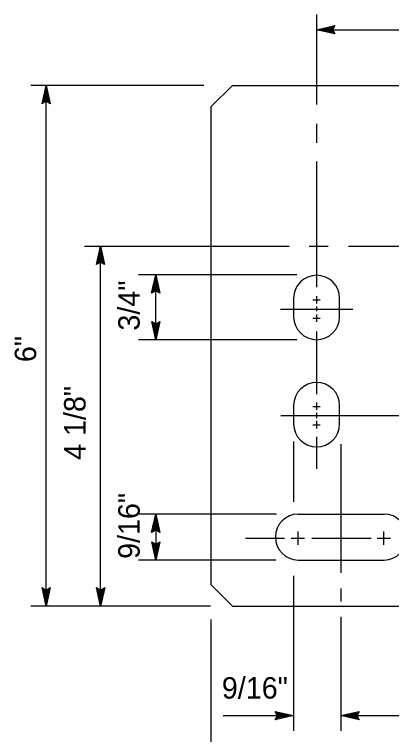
# Model space of a CAD drawing. Extents: x -894 to 866, y -472 to 714.
# Drawn here: x -59.2 to 63.9, y -301.9 to -66.7 of the extents above; entities that cross this region are included whole.
import ezdxf

# ---------------------------------------------------------------- set-up
doc = ezdxf.new("R2010")
doc.units = 0
for name, color, linetype in [('56 Stage 3 Anno', 7, 'Continuous'), ('57 Undefined', 7, 'Continuous'), ('60 Nongeo Data', 7, 'Continuous')]:
    doc.layers.add(name, color=color, linetype=linetype)

msp = doc.modelspace()

# ---------------------------------------------------------------- linework, layer by layer
at = {"layer": '56 Stage 3 Anno'}
for p, q in [((39.37, -66.72), (39.37, -96.1)), ((39.37, -71.72), (45.37, -70.39)), ((45.37, -70.39), (44.57, -71.72)), ((45.37, -70.39), (45.37, -70.39)), ((39.37, -71.72), (110.92, -71.72)), ((45.37, -73.06), (39.37, -71.72)), ((39.37, -71.72), (39.37, -71.72)), ((45.16, -72.7), (40.75, -71.72)), ((40.76, -71.71), (45.14, -70.75)), ((42.14, -71.72), (44.96, -71.09)), ((44.92, -72.34), (42.14, -71.72)), ((43.52, -71.72), (44.73, -71.45)), ((44.75, -71.99), (43.52, -71.72)), ((44.57, -71.72), (45.37, -73.06)), ((45.37, -73.06), (45.37, -73.06)), ((2.65, -89.89), (-53.84, -89.89)), ((-50.18, -95.89), (-48.84, -89.89)), ((-49.82, -95.67), (-48.84, -91.27)), ((-48.84, -259.89), (-48.84, -89.89)), ((-48.84, -89.89), (-48.84, -89.89)), ((-48.84, -89.89), (-47.51, -95.89)), ((-48.84, -91.28), (-47.87, -95.66)), ((-49.46, -95.44), (-48.84, -92.65)), ((-49.12, -95.26), (-48.84, -94.04)), ((-48.84, -92.65), (-48.22, -95.48)), ((-48.84, -94.04), (-48.58, -95.24)), ((-48.84, -95.09), (-50.18, -95.89)), ((-50.18, -95.89), (-50.18, -95.89)), ((-47.51, -95.89), (-48.84, -95.09)), ((-47.51, -95.89), (-47.51, -95.89)), ((39.37, -102.46), (39.37, -108.61)), ((39.37, -114.76), (39.37, -155.73)), ((-36.36, -142.39), (30.48, -142.39)), ((-32.42, -148.38), (-31.08, -142.38)), ((-31.08, -259.89), (-31.08, -142.38)), ((-31.08, -142.38), (-31.08, -142.38)), ((-31.08, -142.38), (-29.75, -148.38)), ((36.99, -142.39), (43.2, -142.39)), ((49.85, -142.39), (88.19, -142.39)), ((-32.06, -148.17), (-31.08, -143.76)), ((-31.7, -147.93), (-31.08, -145.15)), ((-31.08, -143.77), (-30.11, -148.15)), ((-31.08, -145.15), (-30.46, -147.97)), ((-31.08, -147.58), (-32.42, -148.38)), ((-31.36, -147.76), (-31.08, -146.53)), ((-31.08, -146.53), (-30.81, -147.74)), ((-29.75, -148.38), (-31.08, -147.58)), ((-32.42, -148.38), (-32.42, -148.38)), ((-29.75, -148.38), (-29.75, -148.38)), ((32.97, -151.79), (-18.71, -151.79)), ((-14.42, -157.79), (-13.08, -151.79)), ((-13.08, -172.97), (-13.08, -151.79)), ((-13.08, -151.79), (-13.08, -151.79)), ((-13.08, -151.79), (-11.75, -157.79)), ((-14.06, -157.58), (-13.08, -153.17)), ((-13.7, -157.34), (-13.08, -154.56)), ((-13.08, -153.19), (-12.11, -157.56)), ((-13.08, -154.56), (-12.46, -157.38)), ((-13.08, -156.99), (-14.42, -157.79)), ((-13.36, -157.17), (-13.08, -155.94)), ((-13.08, -155.94), (-12.82, -157.15)), ((-11.75, -157.79), (-13.08, -156.99)), ((-14.42, -157.79), (-14.42, -157.79)), ((-11.75, -157.79), (-11.75, -157.79)), ((39.37, -158.74), (39.37, -161.16)), ((38.19, -159.95), (40.61, -159.95)), ((39.37, -162.13), (39.37, -163.61)), ((27.61, -162.95), (51.24, -162.95)), ((38.19, -165.95), (40.61, -165.95)), ((39.37, -164.73), (39.37, -167.08)), ((-13.08, -172.97), (-14.41, -166.97)), ((-14.41, -166.97), (-14.41, -166.97)), ((-14.41, -166.97), (-13.08, -167.77)), ((-13.08, -171.58), (-14.05, -167.21)), ((-13.08, -170.21), (-13.7, -167.39)), ((-13.08, -168.83), (-13.34, -167.62)), ((-13.08, -167.77), (-11.74, -166.97)), ((-11.74, -166.97), (-13.08, -172.97)), ((-12.1, -167.19), (-13.08, -171.59)), ((-12.46, -167.42), (-13.08, -170.21)), ((-12.8, -167.6), (-13.08, -168.83)), ((-11.74, -166.97), (-11.74, -166.97)), ((39.37, -170.25), (39.37, -190.71)), ((32.97, -172.97), (-18.71, -172.97)), ((-13.08, -172.97), (-13.08, -172.97)), ((38.19, -194.7), (40.61, -194.7)), ((39.37, -193.46), (39.37, -195.88)), ((39.37, -196.82), (39.37, -198.52)), ((27.71, -197.7), (67.3, -197.7)), ((39.37, -199.47), (39.37, -201.89)), ((38.16, -200.7), (40.58, -200.7)), ((31.87, -206.16), (31.87, -225.84)), ((39.37, -204.6), (39.37, -215.07)), ((47.28, -207.02), (47.28, -249.07)), ((26.3, -229.89), (-18.71, -229.89)), ((-14.42, -235.89), (-13.08, -229.89)), ((-13.08, -229.89), (-13.08, -244.89)), ((-13.08, -229.89), (-13.08, -229.89)), ((-13.08, -229.89), (-11.75, -235.89)), ((-14.06, -235.67), (-13.08, -231.27)), ((-13.7, -235.44), (-13.08, -232.65)), ((-13.08, -231.28), (-12.11, -235.66)), ((-13.08, -232.65), (-12.46, -235.48)), ((-13.08, -235.09), (-14.42, -235.89)), ((-13.36, -235.26), (-13.08, -234.04)), ((-13.08, -234.04), (-12.82, -235.24)), ((-11.75, -235.89), (-13.08, -235.09)), ((-14.42, -235.89), (-14.42, -235.89)), ((-11.75, -235.89), (-11.75, -235.89)), ((33.28, -235.54), (33.28, -239.9)), ((61.28, -235.58), (61.28, -239.94)), ((-13.08, -244.89), (-14.41, -238.89)), ((-14.41, -238.89), (-14.41, -238.89)), ((-14.41, -238.89), (-13.08, -239.69)), ((-13.08, -243.5), (-14.05, -239.13)), ((-13.08, -242.13), (-13.7, -239.3)), ((-13.08, -240.75), (-13.34, -239.54)), ((-13.08, -239.69), (-11.74, -238.89)), ((-11.74, -238.89), (-13.08, -244.89)), ((-12.1, -239.11), (-13.08, -243.51)), ((-12.46, -239.34), (-13.08, -242.13)), ((-12.8, -239.52), (-13.08, -240.75)), ((-11.74, -238.89), (-11.74, -238.89)), ((16.16, -237.77), (28.92, -237.77)), ((31.16, -237.77), (35.51, -237.77)), ((37.87, -237.77), (57.18, -237.77)), ((59.14, -237.77), (63.5, -237.77)), ((26.08, -244.89), (-18.71, -244.89)), ((-13.08, -244.89), (-13.08, -244.89)), ((31.87, -250.02), (31.87, -300.69)), ((-48.84, -259.89), (-50.17, -253.89)), ((-50.17, -253.89), (-50.17, -253.89)), ((-50.17, -253.89), (-48.84, -254.69)), ((-48.84, -254.69), (-47.5, -253.89)), ((-47.5, -253.89), (-48.84, -259.89)), ((-47.5, -253.89), (-47.5, -253.89)), ((-31.08, -259.89), (-32.41, -253.89)), ((-32.41, -253.89), (-32.41, -253.89)), ((-32.41, -253.89), (-31.08, -254.69)), ((-31.08, -254.69), (-29.74, -253.89)), ((-29.74, -253.89), (-31.08, -259.89)), ((-29.74, -253.89), (-29.74, -253.89)), ((-48.84, -258.5), (-49.81, -254.13)), ((-48.84, -257.13), (-49.46, -254.3)), ((-48.84, -255.75), (-49.1, -254.54)), ((-47.86, -254.11), (-48.84, -258.51)), ((-48.22, -254.34), (-48.84, -257.13)), ((-48.56, -254.52), (-48.84, -255.75)), ((-31.08, -258.5), (-32.05, -254.13)), ((-31.08, -257.13), (-31.7, -254.3)), ((-31.08, -255.75), (-31.34, -254.54)), ((-30.1, -254.11), (-31.08, -258.51)), ((-30.46, -254.34), (-31.08, -257.13)), ((-30.8, -254.52), (-31.08, -255.75)), ((47.28, -254.16), (47.28, -258.4)), ((4.77, -259.89), (-53.84, -259.89)), ((-48.84, -259.89), (-48.84, -259.89)), ((-31.08, -259.89), (-31.08, -259.89)), ((4.92, -264.33), (4.92, -319.02)), ((47.28, -263.39), (47.28, -300.69)), ((8.93, -295.69), (31.87, -295.69)), ((26.67, -295.69), (25.87, -294.35)), ((25.87, -294.35), (25.87, -294.35)), ((25.87, -294.35), (31.87, -295.69)), ((31.87, -295.69), (25.87, -297.02)), ((25.87, -297.02), (26.67, -295.69)), ((26.09, -294.71), (30.49, -295.69)), ((30.48, -295.69), (26.11, -296.66)), ((29.11, -295.69), (26.28, -296.31)), ((26.32, -295.07), (29.11, -295.69)), ((26.5, -295.41), (27.73, -295.69)), ((27.73, -295.69), (26.52, -295.96)), ((31.87, -295.69), (31.87, -295.69)), ((47.28, -295.69), (53.28, -294.36)), ((47.28, -295.69), (53.28, -294.36)), ((53.28, -297.03), (47.28, -295.69)), ((47.28, -295.69), (47.28, -295.69)), ((53.28, -297.03), (47.28, -295.69)), ((47.28, -295.69), (47.28, -295.69)), ((47.28, -295.69), (110.92, -295.69)), ((53.07, -296.67), (48.66, -295.69)), ((53.07, -296.67), (48.66, -295.69)), ((48.67, -295.69), (53.05, -294.72)), ((48.67, -295.69), (53.05, -294.72)), ((50.04, -295.69), (52.87, -295.07)), ((50.04, -295.69), (52.87, -295.07)), ((52.83, -296.31), (50.04, -295.69)), ((52.83, -296.31), (50.04, -295.69)), ((51.43, -295.69), (52.63, -295.43)), ((51.43, -295.69), (52.63, -295.43)), ((52.66, -295.97), (51.43, -295.69)), ((52.66, -295.97), (51.43, -295.69)), ((53.28, -294.36), (52.48, -295.69)), ((53.28, -294.36), (52.48, -295.69)), ((52.48, -295.69), (53.28, -297.03)), ((52.48, -295.69), (53.28, -297.03)), ((53.28, -294.36), (53.28, -294.36)), ((53.28, -294.36), (53.28, -294.36)), ((25.87, -297.02), (25.87, -297.02)), ((53.28, -297.03), (53.28, -297.03)), ((53.28, -297.03), (53.28, -297.03))]:
    msp.add_line(p, q, dxfattribs=at)
at = {"layer": '60 Nongeo Data'}
for p, q in [((11.92, -89.89), (4.92, -96.89)), ((11.92, -89.89), (209.92, -89.89)), ((4.92, -96.89), (4.92, -252.89)), ((31.92, -159.39), (31.92, -165.65)), ((31.92, -159.39), (31.92, -165.65)), ((46.92, -165.6), (46.92, -159.39)), ((46.92, -165.6), (46.92, -159.39)), ((31.92, -194.4), (31.92, -200.66)), ((46.92, -200.61), (46.92, -194.4)), ((33.42, -229.89), (61.42, -229.89)), ((33.42, -244.89), (61.42, -244.89)), ((4.92, -252.89), (11.92, -259.89)), ((11.92, -259.89), (209.92, -259.89))]:
    msp.add_line(p, q, dxfattribs=at)
for centre, start, end in [((39.42, -159.39), 0.0144, 180), ((39.42, -159.39), 0.0144, 180), ((39.42, -165.43), 180, 359.9856), ((39.42, -165.43), 180, 359.9856), ((39.42, -194.4), 0.0144, 180), ((39.42, -200.44), 180, 359.9856), ((33.45, -237.39), 90.2299, 269.7701), ((61.39, -237.39), 270.2299, 89.7041), ((61.39, -267.39), 89.7041, 89.7701)]:
    msp.add_arc(centre, 7.5, start, end, dxfattribs=at)

# ---------------------------------------------------------------- texts
at = {"layer": '57 Undefined'}
for s, p in [('3/4"', (-18.32, -169.95)), ('6"', (-52.09, -180.25)), ('4 1/8"', (-35.99, -212.18)), ('9/16"', (-18.32, -244.51))]:
    msp.add_text(s, height=7, rotation=90, dxfattribs=at).set_placement(p)
msp.add_text('9/16"', height=7, dxfattribs=at).set_placement((8.49, -290.12))

doc.saveas('drawing.dxf')
